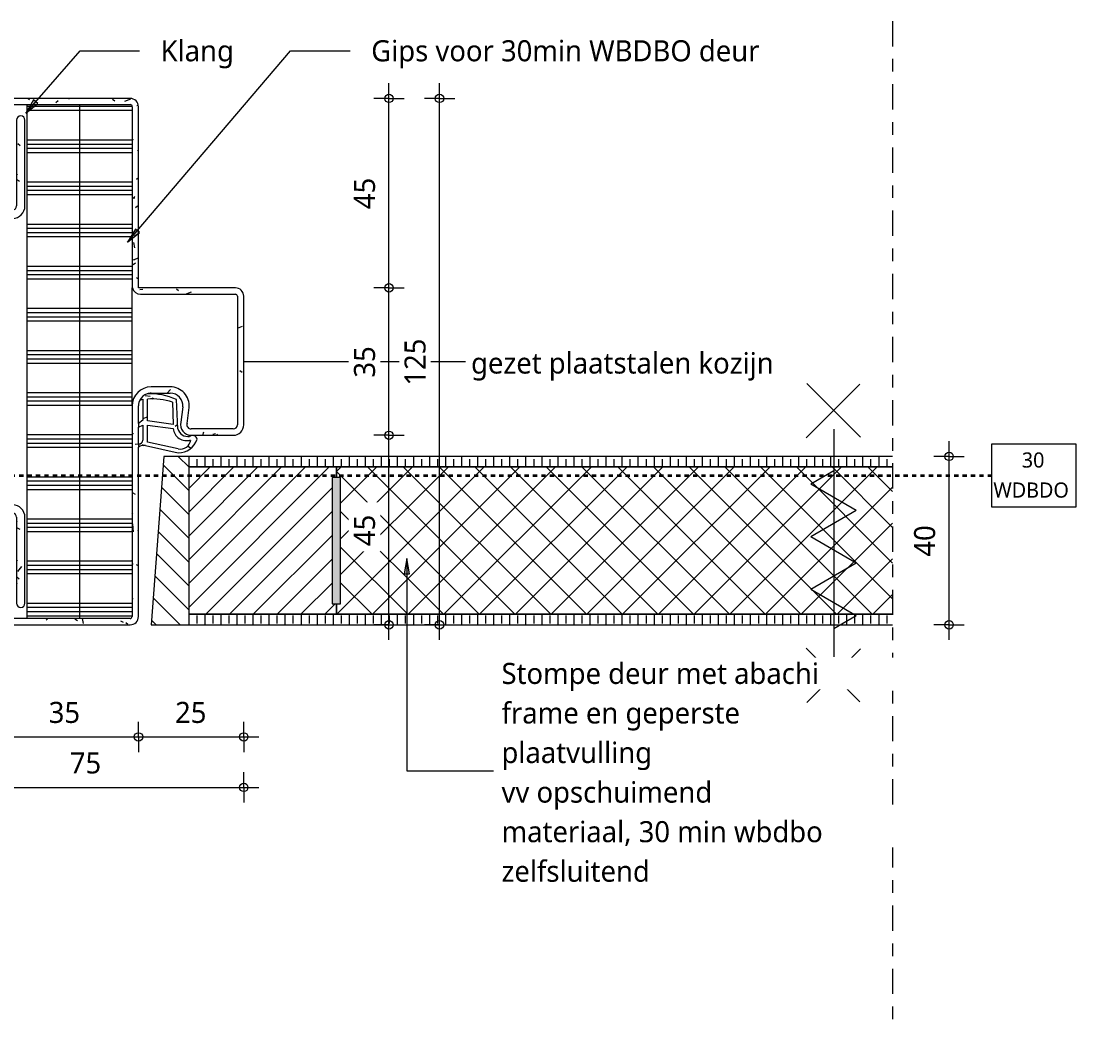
# Model space of a CAD drawing. Header units: millimetres. Extents: x 32900 to 38291, y -18988 to 4133.
# Drawn here: x 33446.2 to 33696.7, y -17124.8 to -16884.8 of the extents above; entities that cross this region are included whole.
import ezdxf

# ---------------------------------------------------------------- set-up
doc = ezdxf.new("R2010")
doc.units = ezdxf.units.MM
doc.linetypes.add('MV_30_min', pattern=[2, 1, -1])
doc.linetypes.add('MV_center', pattern=[15, 6, -3, 3, -3])
for name, color, linetype, lineweight in [('A-ANNO-DIMS', 211, 'Continuous', 13), ('A-ANNO-DIMS-2', 211, 'Continuous', 13), ('A-ANNO-IDEN', 131, 'Continuous', 18), ('A-ANNO-NOTE', 131, 'Continuous', 18), ('A-DETL', 90, 'Continuous', 13), ('A-DETL-GENF', 92, 'Continuous', 18), ('A-DETL-THIN', 151, 'Continuous', 18), ('G-ANNO-TEXT', 231, 'Continuous', 13), ('STANDARD', 50, 'Continuous', 25)]:
    doc.layers.add(name, color=color, linetype=linetype, lineweight=lineweight)
doc.styles.add('Segoe UI', font='segoeui.ttf', dxfattribs={"height": 5})
doc.styles.add('Segoe UI_2', font='segoeui.ttf', dxfattribs={"height": 3.6})
doc.dimstyles.new('2_5_mm_3', dxfattribs={"dimscale": 304.8, "dimtxt": 5.23682, "dimasz": 0.006562, "dimexe": 0.011811, "dimexo": 0.0625, "dimgap": 0.005906, "dimtad": 1, "dimdec": 0, "dimzin": 0, "dimdsep": 46, "dimtxsty": 'Segoe UI', "dimblk1": 'DOTBLANK', "dimblk2": 'DOTBLANK', "dimsah": 1, "dimcen": 0.09, "dimdle": 0.011811, "dimazin": 0, "dimtfac": 1, "dimtdec": 4, "dimtix": 1, "dimtmove": 0, "dimatfit": 3, "dimfxl": 0.011811, "dimfxlon": 1, "dimtvp": 1, "dimtfill": 1, "dimtolj": 1, "dimtzin": 0, "dimarcsym": 2})
pattern_1 = [(0, (0, 4), (0, 10), []), (0, (0, 5), (0, 10), []), (0, (0, 6), (0, 10), []), (0, (0, 7), (0, 10), [])]
pattern_2 = [(50, (-33434.586, 17016.661), (14.5753163, -1.2751645), [1.524, -16.764]), (355, (-33434.586, 17016.661), (-2.819562, 15.284905), [1.219, -13.411]), (100.451, (-33433.372, 17016.555), (11.7557137, 14.0098403), [1.295, -14.247]), (46.184, (-33434.586, 17020.725), (21.686151, -3.363918), [2.286, -25.146]), (96.636, (-33432.78, 17020.445), (18.99178, 19.79433), [1.943, -21.371]), (351.184, (-33434.586, 17020.725), (18.992058, 19.794098), [1.829, -20.117]), (21, (-33432.554, 17019.709), (12.129647, -8.1815376), [1.524, -16.764]), (326, (-33432.554, 17019.709), (4.9442243, 14.7354297), [1.219, -13.411]), (71.451, (-33431.544, 17019.027), (17.073884, 6.5539993), [1.295, -14.247]), (37.5, (-33434.586, 17016.661), (0.2472267, 6.7643278), [0.67056, -12.578, 0.67056, -12.944, -13.462]), (37.5, (-33434.586, 17016.661), (0.2472267, 6.7643278), [-26.863, 0.67056, -12.791]), (7.5, (-33434.586, 17016.661), (5.3456552, 8.0143116), [0.67056, -7.092, 0.67056, -12.273, -5.131]), (7.5, (-33434.586, 17016.661), (5.3456552, 8.0143116), [-20.706, 0.67056, -4.46]), (327.5, (-33439.118, 17016.661), (10.8476471, -0.4581936), [0.67056, -4.409, 0.67056, -15.179, -21.031]), (327.5, (-33439.118, 17016.661), (10.8476471, -0.4581936), [-20.93, 0.67056, -20.361]), (317.5, (-33441.15, 17016.661), (11.8507335, 2.0341877), [0.67056, -5.933, 0.67056, -9.855, -14.935]), (317.5, (-33441.15, 17016.661), (11.8507335, 2.0341877), [-17.13, 0.67056, -14.265])]
pattern_3 = [(90, (0, 0), (-3.81, 2e-16), []), (90, (1.905, 0), (-3.81, 2e-16), [1.905, -0.9525])]

# ---------------------------------------------------------------- blocks, each defined once
blk = doc.blocks.new('00 stalendeurprofiel 30min - schroefje_dwg-4338106-Details ziekenhuis Utiliteitsgebouw')
at = {"layer": 'STANDARD', "color": 130, "lineweight": 5}
for p, q in [((-18.85, 69.32), (-20.54, 69.32)), ((-18.85, 67.63), (-20.54, 67.63)), ((-17.58, 68.48), (-18, 65.09)), ((-17.15, 68.05), (-18, 64.67)), ((-16.31, 68.05), (-16.73, 64.67)), ((-15.88, 68.48), (-16.31, 63.82)), ((-15.46, 68.05), (-16.31, 64.67)), ((-14.19, 68.05), (-15.04, 64.67)), ((-14.19, 68.48), (-14.61, 63.82)), ((-13.77, 68.05), (-14.19, 64.67)), ((-12.5, 68.05), (-13.34, 64.67)), ((-12.5, 68.48), (-12.92, 63.82)), ((-12.07, 68.05), (-12.5, 64.67)), ((-10.8, 68.05), (-11.65, 64.67)), ((-10.8, 68.48), (-11.23, 63.82)), ((-3.18, 66.36), (-24.77, 66.36)), ((-18.85, 64.67), (-20.54, 64.67)), ((-18.85, 62.97), (-20.54, 62.97))]:
    blk.add_line(p, q, dxfattribs=at)
at = {"layer": 'STANDARD', "color": 130, "lineweight": 5, "flags": 128}
for points in [[(-20.96, 63.82), (-20.96, 66.36), (-20.96, 68.48)], [(-20.52, 69.52), (-20.61, 69.44), (-20.7, 69.35), (-20.77, 69.25), (-20.83, 69.15), (-20.88, 69.04), (-20.91, 68.92), (-20.94, 68.8), (-20.94, 68.67), (-20.94, 68.55), (-20.91, 68.43), (-20.88, 68.31), (-20.83, 68.2), (-20.77, 68.1), (-20.7, 68), (-20.61, 67.91), (-20.52, 67.83)], [(-20.57, 68.05), (-20.73, 67.69), (-20.85, 67.32), (-20.92, 66.94), (-20.94, 66.56), (-20.92, 66.17), (-20.85, 65.79), (-20.73, 65.42), (-20.57, 65.06)], [(-18, 64.24), (-18, 64.67), (-16.73, 64.67), (-16.31, 63.82), (-16.31, 64.67), (-15.04, 64.67), (-14.61, 63.82), (-14.19, 64.67), (-13.34, 64.67), (-12.92, 63.82), (-12.5, 64.67), (-11.65, 64.67), (-11.23, 63.82), (-10.8, 64.67), (-6.15, 64.67), (-4.88, 66.36), (-6.15, 68.05), (-10.38, 68.05), (-10.8, 68.48), (-10.8, 68.05), (-12.07, 68.05), (-12.5, 68.48), (-12.5, 68.05), (-13.77, 68.05), (-14.19, 68.48), (-14.19, 68.05), (-15.46, 68.05), (-15.88, 68.48), (-16.31, 68.05), (-17.15, 68.05), (-17.58, 68.48), (-18, 68.05), (-18, 66.78)], [(-4.88, 66.36), (-5.3, 65.94), (-5.72, 65.94), (-6.15, 65.94), (-6.57, 65.94), (-6.99, 65.94), (-7.42, 65.94), (-7.84, 65.94), (-8.26, 65.94), (-8.69, 65.94), (-8.69, 65.51), (-9.11, 65.51), (-9.53, 65.51), (-9.96, 65.09), (-10.38, 64.67), (-10.8, 64.67), (-10.38, 68.05)], [(-6.18, 68.21), (-6.29, 68.1), (-6.38, 67.98), (-6.45, 67.85), (-6.5, 67.72), (-6.54, 67.57), (-6.55, 67.42), (-6.54, 67.27), (-6.51, 67.12), (-6.46, 66.98), (-6.39, 66.85), (-6.31, 66.73), (-6.2, 66.62), (-6.09, 66.53), (-5.96, 66.45), (-5.82, 66.4), (-5.67, 66.36)], [(-20.52, 64.86), (-20.61, 64.78), (-20.7, 64.69), (-20.77, 64.6), (-20.83, 64.49), (-20.88, 64.38), (-20.91, 64.26), (-20.94, 64.14), (-20.94, 64.02), (-20.94, 63.89), (-20.91, 63.77), (-20.88, 63.66), (-20.83, 63.54), (-20.77, 63.44), (-20.7, 63.34), (-20.61, 63.25), (-20.52, 63.17)]]:
    blk.add_lwpolyline(points, dxfattribs=at)
blk.add_lwpolyline([(-18.85, 62.55), (-18, 62.55), (-18, 69.75), (-18.85, 69.75)], close=True, dxfattribs=at)
blk = doc.blocks.new('00 stalendeurprofiel 30min - 00_DI_stalendeurprofiel 30min-V28-Details ziekenhuis Utiliteitsgebouw')
at = {"layer": 'A-DETL-GENF', "lineweight": 13}
h = blk.add_hatch(dxfattribs=at)
h.set_pattern_fill('FP_32', color=256, style=0, pattern_type=2)
h.set_pattern_definition(pattern_2)
h.paths.add_polyline_path([(-9.76, -11.59), (-9.57, -11.58), (-9.4, -11.54), (-9.24, -11.45), (-9.1, -11.32), (-9.01, -11.16), (-8.95, -10.99), (-8.15, -1.5), (4.13, -1.52), (4.25, -1.57), (4.35, -1.65), (4.43, -1.75), (4.48, -1.87), (4.5, -2), (4.5, -6.5), (4.67, -7.79), (5.17, -9), (5.96, -10.04), (7, -10.83), (8.21, -11.33), (9.5, -11.5), (37.5, -11.5), (38.02, -11.43), (38.5, -11.23), (38.91, -10.91), (39.23, -10.5), (39.43, -10.02), (39.5, -9.5), (39.5, 40.5), (39.6, 41.28), (39.94, 42.05), (39.99, 42.11), (40.12, 42.33), (40.56, 42.78), (41.03, 43.12), (41.72, 43.4), (42.5, 43.5), (47.06, 43.5), (47.79, 43.41), (48.43, 43.17), (49.01, 42.77), (49.49, 42.25), (49.84, 41.63), (50.02, 40.95), (50.05, 40.24), (49.5, 35.95), (49.6, 35.31), (49.85, 34.72), (50.25, 34.22), (50.76, 33.83), (51.36, 33.58), (52.17, 33.5), (62, 33.5), (62.65, 33.59), (63.25, 33.83), (63.77, 34.23), (64.17, 34.75), (64.42, 35.35), (64.5, 36), (64.5, 66.51), (64.43, 67.03), (64.23, 67.51), (63.91, 67.93), (63.5, 68.24), (63.02, 68.44), (62.5, 68.51), (39.5, 68.51), (39.5, 111.5), (39.43, 112.02), (39.23, 112.5), (38.91, 112.91), (38.5, 113.23), (38.02, 113.43), (37.5, 113.5), (9.5, 113.5), (8.21, 113.33), (7, 112.83), (5.96, 112.04), (5.17, 111), (4.67, 109.79), (4.5, 108.5), (4.48, 103.87), (4.43, 103.75), (4.35, 103.65), (4.25, 103.57), (4.13, 103.52), (4, 103.5), (-8.15, 103.5), (-8.95, 112.99), (-9.01, 113.16), (-9.1, 113.32), (-9.24, 113.45), (-9.4, 113.54), (-9.57, 113.58), (-9.76, 113.59), (-9.94, 113.55), (-10.1, 113.47), (-10.24, 113.35), (-10.34, 113.2), (-10.41, 113.03), (-10.43, 112.85), (-9.68, 103.8), (-9.57, 103.32), (-9.35, 102.89), (-9.03, 102.52), (-8.63, 102.24), (-8.18, 102.06), (-7.69, 102), (4, 102), (4.52, 102.07), (5, 102.27), (5.41, 102.59), (5.73, 103), (5.93, 103.48), (6, 104), (6, 108.51), (6.12, 109.41), (6.47, 110.26), (7.02, 110.98), (7.75, 111.54), (8.6, 111.89), (9.5, 112.01), (37.66, 111.99), (37.78, 111.94), (37.89, 111.86), (37.97, 111.75), (38.02, 111.62), (38.04, 111.49), (38.04, 68.51), (38.2, 68.1), (38.44, 67.73), (38.76, 67.43), (39.13, 67.2), (39.55, 67.05), (39.99, 67), (62.63, 66.99), (62.75, 66.94), (62.85, 66.86), (62.93, 66.76), (62.98, 66.64), (63, 66.51), (63, 36), (62.96, 35.74), (62.86, 35.5), (62.71, 35.29), (62.5, 35.13), (62.26, 35.03), (62, 35), (51.9, 35.01), (51.77, 35.03), (51.55, 35.11), (51.36, 35.23), (51.2, 35.4), (51.08, 35.6), (51.02, 35.83), (51, 36.06), (51.04, 36.29), (51.54, 40.13), (51.5, 41.19), (51.22, 42.21), (50.7, 43.14), (49.99, 43.92), (49.11, 44.51), (48.11, 44.87), (47.06, 45), (42.5, 45), (41.34, 44.85), (40.25, 44.4), (39.32, 43.68), (38.6, 42.75), (38.15, 41.66), (38, 40.5), (37.98, -9.63), (37.93, -9.75), (37.85, -9.85), (37.75, -9.93), (37.63, -9.98), (37.5, -10), (9.5, -10), (8.59, -9.88), (7.75, -9.53), (7.03, -8.97), (6.47, -8.25), (6.12, -7.41), (6, -6.5), (6, -2), (5.93, -1.48), (5.73, -1), (5.41, -0.59), (5, -0.27), (4.52, -0.07), (4, 0), (-7.69, 0), (-8.18, -0.06), (-8.63, -0.24), (-9.03, -0.52), (-9.35, -0.89), (-9.57, -1.32), (-9.68, -1.8), (-10.43, -10.85), (-10.41, -11.03), (-10.34, -11.2), (-10.24, -11.35), (-10.1, -11.47), (-9.94, -11.55)])
h = blk.add_hatch(dxfattribs=at)
h.set_pattern_fill('FP_32', color=256, style=0, pattern_type=2)
h.set_pattern_definition(pattern_2)
h.paths.add_polyline_path([(11.54, -7.36), (11.8, -7.33), (12.04, -7.23), (12.25, -7.07), (12.41, -6.86), (12.51, -6.62), (12.54, -6.36), (12.54, 14.05), (12.44, 14.82), (12.15, 15.53), (11.68, 16.14), (11.07, 16.61), (10.36, 16.9), (9.6, 17), (-11.53, 17), (-11.91, 17.05), (-12.26, 17.2), (-12.57, 17.43), (-12.8, 17.74), (-12.95, 18.09), (-13, 18.47), (-13, 83.53), (-12.95, 83.91), (-12.8, 84.26), (-12.57, 84.57), (-12.26, 84.8), (-11.91, 84.95), (-11.53, 85), (9.6, 85), (10.36, 85.1), (11.07, 85.39), (11.68, 85.86), (12.15, 86.47), (12.44, 87.18), (12.54, 87.95), (12.54, 108.36), (12.51, 108.62), (12.41, 108.86), (12.25, 109.07), (12.04, 109.23), (11.8, 109.33), (11.54, 109.36), (11.29, 109.33), (11.04, 109.23), (10.84, 109.07), (10.68, 108.86), (10.58, 108.62), (10.54, 108.36), (10.54, 87.95), (10.51, 87.7), (10.42, 87.47), (10.27, 87.28), (10.07, 87.13), (9.84, 87.03), (9.6, 87), (-11.53, 87), (-12.43, 86.88), (-13.26, 86.53), (-13.98, 85.98), (-14.53, 85.26), (-14.88, 84.43), (-15, 83.53), (-15, 18.47), (-14.88, 17.57), (-14.53, 16.74), (-13.98, 16.02), (-13.26, 15.47), (-12.43, 15.12), (-11.53, 15), (9.6, 15), (9.84, 14.97), (10.07, 14.87), (10.27, 14.72), (10.42, 14.53), (10.51, 14.3), (10.54, 14.05), (10.54, -6.36), (10.58, -6.62), (10.68, -6.86), (10.84, -7.07), (11.04, -7.23), (11.29, -7.33)])
h = blk.add_hatch(dxfattribs=at)
h.set_pattern_fill('FP_32', color=256, style=0, pattern_type=2)
h.set_pattern_definition(pattern_2)
h.paths.add_polyline_path([(48.93, 29.35), (50.11, 29.47), (51.21, 29.89), (52.17, 30.58), (52.92, 31.5), (53.41, 32.57), (53.33, 32.84), (53.18, 33.08), (52.97, 33.27), (52.73, 33.41), (52.45, 33.47), (52.17, 33.47), (51.9, 33.39), (51.66, 33.25), (51.05, 33.23), (50.46, 33.35), (49.91, 33.61), (49.44, 34), (49.08, 34.48), (48.84, 35.04), (48.52, 41.99), (46.85, 42.64), (45.14, 43.08), (43.38, 43.32), (41.59, 43.36), (41.03, 43.12), (40.54, 42.77), (40.12, 42.33), (39.81, 41.82), (40.56, 42.05), (40.56, 37.08), (39.5, 36.28), (39.5, 35.46), (40.56, 35.89), (40.56, 32.34), (40.5, 32.1), (40.38, 31.87), (40.21, 31.68), (40, 31.55), (39.75, 31.47), (39.5, 31.45), (39.5, 30.66), (39.88, 30.9), (40.3, 31.05), (40.74, 31.11), (41.19, 31.08), (47.79, 29.61)])
h.paths.add_polyline_path([(49.51, 30.22), (48.92, 30.28), (41.61, 31.87), (41.61, 35.93), (47.73, 35.09), (47.92, 34.3), (48.3, 33.59), (48.85, 32.99), (49.53, 32.55), (50.29, 32.3), (51.1, 32.24), (51.9, 32.38), (51.76, 31.82), (51.49, 31.3), (51.1, 30.86), (50.63, 30.52), (50.08, 30.31)])
h.paths.add_polyline_path([(47.76, 36.09), (41.61, 36.94), (41.61, 42.1), (44.62, 42.03), (47.56, 41.37)])
at = {"layer": 'A-DETL-GENF'}
for p, q in [((-10.43, 112.85), (-9.68, 103.8)), ((-8.15, 103.5), (-8.95, 112.99)), ((37.5, 113.5), (9.5, 113.5)), ((9.5, 112.01), (37.52, 112.01)), ((38.04, 111.49), (38.04, 68.51)), ((39.5, 68.51), (39.5, 111.5)), ((4.5, 108.5), (4.5, 104)), ((6, 104), (6, 108.51)), ((10.54, 108.36), (10.54, 87.95)), ((12.54, 87.95), (12.54, 108.36)), ((4, 103.5), (-8.15, 103.5)), ((-7.69, 102), (4, 102)), ((9.6, 87), (-11.53, 87)), ((-15, 83.53), (-15, 18.47)), ((-13, 18.47), (-13, 83.53)), ((-11.53, 85), (9.6, 85)), ((62.5, 68.51), (39.5, 68.51)), ((39.99, 67), (62.5, 67)), ((63, 66.51), (63, 36)), ((64.5, 36), (64.5, 66.51)), ((47.06, 45), (42.5, 45)), ((42.5, 43.5), (47.06, 43.5)), ((38, 40.5), (38, -9.5)), ((39.5, 36.28), (39.5, 40.5)), ((39.81, 41.82), (40.56, 42.05)), ((40.56, 42.05), (40.56, 37.08)), ((41.61, 36.94), (41.61, 42.1)), ((47.56, 41.37), (47.76, 36.09)), ((48.84, 35.04), (48.52, 41.99)), ((50.05, 40.24), (49.57, 36.59)), ((51.04, 36.29), (51.54, 40.13)), ((40.56, 37.08), (39.5, 36.28)), ((39.5, 36.28), (39.5, 35.46)), ((39.5, 35.46), (40.56, 35.89)), ((39.5, 31.45), (39.5, 35.46)), ((40.56, 35.89), (40.56, 32.34)), ((47.76, 36.09), (41.61, 36.94)), ((41.61, 31.87), (41.61, 35.93)), ((41.61, 35.93), (47.73, 35.09)), ((62, 35), (52, 35)), ((52, 33.5), (52.17, 33.5)), ((52.45, 33.5), (62, 33.5)), ((39.5, 31.45), (39.5, 30.66)), ((39.5, -9.5), (39.5, 30.66)), ((41.19, 31.08), (48.93, 29.35)), ((48.92, 30.28), (41.61, 31.87)), ((9.6, 17), (-11.53, 17)), ((-11.53, 15), (9.6, 15)), ((10.54, 14.05), (10.54, -6.36)), ((12.54, -6.36), (12.54, 14.05)), ((4, 0), (-7.69, 0)), ((-9.68, -1.8), (-10.43, -10.85)), ((-8.95, -10.99), (-8.15, -1.5)), ((-8.15, -1.5), (4, -1.5)), ((4.5, -2), (4.5, -6.5)), ((6, -6.5), (6, -2)), ((37.5, -10), (9.5, -10)), ((9.5, -11.5), (37.5, -11.5))]:
    blk.add_line(p, q, dxfattribs=at)
for centre, radius, start, end in [((-9.68, 112.84), 0.75, 11.2589, 179.7204), ((9.5, 108.5), 5, 90, 180), ((37.5, 111.5), 2, 0, 90), ((9.5, 108.51), 3.51, 90, 180), ((37.52, 111.49), 0.521, 0, 90), ((11.54, 108.36), 1, 360, 180), ((-7.69, 104), 2, 185.716, 270), ((4, 104), 0.5, 270, 360), ((4, 104), 2, 270, 0), ((9.6, 87.95), 2.95, 270, 0), ((9.6, 87.95), 0.947, 270, 0), ((-11.53, 83.53), 3.47, 90, 180), ((-11.53, 83.53), 1.47, 90, 180), ((39.99, 69.02), 2.01, 194.4775, 270), ((62.5, 66.51), 2, 360, 90), ((62.5, 66.51), 0.497, 360, 90), ((42.5, 40.5), 4.5, 90, 180), ((42.5, 40.5), 3, 107.6691, 153.9187), ((42.5, 40.5), 3, 131.1059, 135), ((42.5, 40.5), 3, 119.2748, 120), ((42.5, 40.5), 3, 90, 107.7801), ((42.18, 28.1), 15.27, 65.4755, 92.2297), ((47.06, 40.5), 4.5, 355.2315, 90), ((47.06, 40.5), 3, 355, 90), ((42.5, 40.5), 3, 150, 180), ((42.74, 26.89), 15.26, 71.5986, 94.2488), ((50.92, 35.45), 3.21, 186.4336, 287.5981), ((52, 36), 2.5, 166.2944, 270), ((52, 36), 1, 163.3742, 270), ((62, 36), 0.999, 270, 0), ((62, 36), 2.5, 270, 0), ((51.27, 35.75), 2.53, 196.2464, 278.7141), ((49.05, 33.91), 4.57, 268.5303, 342.9296), ((52.34, 32.39), 1.09, 9.8394, 128.2101), ((39.57, 32.44), 0.992, 265.8031, 354.1969), ((40.82, 28.93), 2.18, 80.2346, 127.4003), ((49.45, 32.69), 2.47, 257.7399, 352.9119), ((-11.53, 18.47), 3.47, 180, 270), ((-11.53, 18.47), 1.47, 180, 270), ((9.6, 14.05), 2.95, 360, 90), ((9.6, 14.05), 0.947, 0, 90), ((-7.69, -2), 2, 90, 174.2894), ((4, -2), 2, 360, 90), ((4, -2), 0.5, 0, 90), ((9.5, -6.5), 5, 180, 270), ((9.5, -6.5), 3.5, 180, 270), ((11.54, -6.36), 1, 180, 360), ((37.5, -9.5), 0.5, 270, 0), ((37.5, -9.5), 2, 270, 0), ((-9.68, -10.84), 0.75, 180.2796, 348.7411)]:
    blk.add_arc(centre, radius, start, end, dxfattribs=at)
blk.add_blockref('00 stalendeurprofiel 30min - schroefje_dwg-4338106-Details ziekenhuis Utiliteitsgebouw', (0, 0))
at = {"extrusion": (0, 0, -1), "zscale": -1, "rotation": 180}
blk.add_blockref('00 stalendeurprofiel 30min - schroefje_dwg-4338106-Details ziekenhuis Utiliteitsgebouw', (0, 101.38), dxfattribs=at)
blk = doc.blocks.new('NLRS_00_DI_maskeer - Type 1-4234905-Details ziekenhuis Utiliteitsgebouw')
at = {"layer": 'A-DETL-GENF', "linetype": 'MV_center'}
blk.add_line((140, 0), (-100, 0), dxfattribs=at)
blk = doc.blocks.new('DIMBLOCK543-Details ziekenhuis Utiliteitsgebouw')
at = {"layer": 'A-ANNO-DIMS-2'}
for p, q in [((33666.56, -17031.76), (33666.56, -16984.56)), ((33666.56, -16988.16), (33662.96, -16988.16)), ((33666.56, -16988.16), (33670.16, -16988.16)), ((33666.56, -17028.16), (33662.96, -17028.16)), ((33666.56, -17028.16), (33670.16, -17028.16))]:
    blk.add_line(p, q, dxfattribs=at)
for centre in [(33666.56, -16988.16), (33666.56, -17028.16)]:
    blk.add_circle(centre, 1, dxfattribs=at)
at = {"layer": 'A-ANNO-DIMS-2', "color": 0, "insert": (33658.24, -17011.97), "char_height": 5, "width": 9.1406, "attachment_point": 1, "rotation": 90, "line_spacing_factor": 1.142579, "style": 'Segoe UI', "bg_fill": 3, "box_fill_scale": 1.25, "bg_fill_color": 9, "bg_fill_true_color": 13158600, "bg_fill_transparency": 0}
blk.add_mtext('40', dxfattribs=at)
blk = doc.blocks.new('_DotBlank')
at = {"color": 0, "linetype": 'ByBlock', "lineweight": -2}
blk.add_line((-0.5, 0), (-1, 0), dxfattribs=at)
blk.add_circle((0, 0), 0.5, dxfattribs=at)
blk = doc.blocks.new('DIMBLOCK545-Details ziekenhuis Utiliteitsgebouw')
at = {"layer": 'A-ANNO-DIMS-2'}
for p, q in [((33439.09, -17054.77), (33439.09, -17051.17)), ((33474.09, -17054.77), (33474.09, -17051.17)), ((33439.09, -17054.77), (33474.09, -17054.77)), ((33439.09, -17054.77), (33439.09, -17058.37)), ((33474.09, -17054.77), (33474.09, -17058.37))]:
    blk.add_line(p, q, dxfattribs=at)
for centre in [(33439.09, -17054.77), (33474.09, -17054.77)]:
    blk.add_circle(centre, 1, dxfattribs=at)
at = {"layer": 'A-ANNO-DIMS-2', "color": 0, "insert": (33452.78, -17046.45), "char_height": 5, "width": 9.1406, "attachment_point": 1, "line_spacing_factor": 1.142579, "style": 'Segoe UI', "bg_fill": 3, "box_fill_scale": 1.25, "bg_fill_color": 9, "bg_fill_true_color": 13158600, "bg_fill_transparency": 0}
blk.add_mtext('35', dxfattribs=at)
blk = doc.blocks.new('DIMBLOCK546-Details ziekenhuis Utiliteitsgebouw')
at = {"layer": 'A-ANNO-DIMS-2'}
for p, q in [((33474.09, -17054.77), (33474.09, -17051.17)), ((33499.09, -17054.77), (33499.09, -17051.17)), ((33474.09, -17054.77), (33502.69, -17054.77)), ((33474.09, -17054.77), (33474.09, -17058.37)), ((33499.09, -17054.77), (33499.09, -17058.37))]:
    blk.add_line(p, q, dxfattribs=at)
for centre in [(33474.09, -17054.77), (33499.09, -17054.77)]:
    blk.add_circle(centre, 1, dxfattribs=at)
at = {"layer": 'A-ANNO-DIMS-2', "color": 0, "insert": (33482.78, -17046.45), "char_height": 5, "width": 9.1406, "attachment_point": 1, "line_spacing_factor": 1.142579, "style": 'Segoe UI', "bg_fill": 3, "box_fill_scale": 1.25, "bg_fill_color": 9, "bg_fill_true_color": 13158600, "bg_fill_transparency": 0}
blk.add_mtext('25', dxfattribs=at)
blk = doc.blocks.new('DIMBLOCK547-Details ziekenhuis Utiliteitsgebouw')
at = {"layer": 'A-ANNO-DIMS-2'}
for p, q in [((33533.57, -16983.16), (33529.97, -16983.16)), ((33533.57, -17031.76), (33533.57, -16983.16)), ((33533.57, -16983.16), (33537.17, -16983.16)), ((33533.57, -17028.16), (33529.97, -17028.16)), ((33533.57, -17028.16), (33537.17, -17028.16))]:
    blk.add_line(p, q, dxfattribs=at)
for centre in [(33533.57, -16983.16), (33533.57, -17028.16)]:
    blk.add_circle(centre, 1, dxfattribs=at)
at = {"layer": 'A-ANNO-DIMS-2', "color": 0, "insert": (33525.25, -17009.47), "char_height": 5, "width": 9.1406, "attachment_point": 1, "rotation": 90, "line_spacing_factor": 1.142579, "style": 'Segoe UI', "bg_fill": 3, "box_fill_scale": 1.25, "bg_fill_color": 9, "bg_fill_true_color": 13158600, "bg_fill_transparency": 0}
blk.add_mtext('45', dxfattribs=at)
blk = doc.blocks.new('DIMBLOCK548-Details ziekenhuis Utiliteitsgebouw')
at = {"layer": 'A-ANNO-DIMS-2'}
for p, q in [((33533.57, -16948.15), (33529.97, -16948.15)), ((33533.57, -16983.16), (33533.57, -16948.15)), ((33533.57, -16948.15), (33537.17, -16948.15)), ((33533.57, -16983.16), (33529.97, -16983.16)), ((33533.57, -16983.16), (33537.17, -16983.16))]:
    blk.add_line(p, q, dxfattribs=at)
for centre in [(33533.57, -16948.15), (33533.57, -16983.16)]:
    blk.add_circle(centre, 1, dxfattribs=at)
at = {"layer": 'A-ANNO-DIMS-2', "color": 0, "insert": (33525.25, -16969.46), "char_height": 5, "width": 9.1406, "attachment_point": 1, "rotation": 90, "line_spacing_factor": 1.142579, "style": 'Segoe UI', "bg_fill": 3, "box_fill_scale": 1.25, "bg_fill_color": 9, "bg_fill_true_color": 13158600, "bg_fill_transparency": 0}
blk.add_mtext('35', dxfattribs=at)
blk = doc.blocks.new('DIMBLOCK549-Details ziekenhuis Utiliteitsgebouw')
at = {"layer": 'A-ANNO-DIMS-2'}
for p, q in [((33533.57, -16948.15), (33533.57, -16899.56)), ((33533.57, -16903.16), (33529.97, -16903.16)), ((33533.57, -16903.16), (33537.17, -16903.16)), ((33533.57, -16948.15), (33529.97, -16948.15)), ((33533.57, -16948.15), (33537.17, -16948.15))]:
    blk.add_line(p, q, dxfattribs=at)
for centre in [(33533.57, -16903.16), (33533.57, -16948.15)]:
    blk.add_circle(centre, 1, dxfattribs=at)
at = {"layer": 'A-ANNO-DIMS-2', "color": 0, "insert": (33525.25, -16929.46), "char_height": 5, "width": 9.1406, "attachment_point": 1, "rotation": 90, "line_spacing_factor": 1.142579, "style": 'Segoe UI', "bg_fill": 3, "box_fill_scale": 1.25, "bg_fill_color": 9, "bg_fill_true_color": 13158600, "bg_fill_transparency": 0}
blk.add_mtext('45', dxfattribs=at)
blk = doc.blocks.new('DIMBLOCK550-Details ziekenhuis Utiliteitsgebouw')
at = {"layer": 'A-ANNO-DIMS-2'}
for p, q in [((33424.09, -17066.77), (33424.09, -17063.17)), ((33499.09, -17066.77), (33499.09, -17063.17)), ((33420.49, -17066.77), (33502.69, -17066.77)), ((33424.09, -17066.77), (33424.09, -17070.37)), ((33499.09, -17066.77), (33499.09, -17070.37))]:
    blk.add_line(p, q, dxfattribs=at)
for centre in [(33424.09, -17066.77), (33499.09, -17066.77)]:
    blk.add_circle(centre, 1, dxfattribs=at)
at = {"layer": 'A-ANNO-DIMS-2', "color": 0, "insert": (33457.78, -17058.45), "char_height": 5, "width": 9.1406, "attachment_point": 1, "line_spacing_factor": 1.142579, "style": 'Segoe UI', "bg_fill": 3, "box_fill_scale": 1.25, "bg_fill_color": 9, "bg_fill_true_color": 13158600, "bg_fill_transparency": 0}
blk.add_mtext('75', dxfattribs=at)
blk = doc.blocks.new('DIMBLOCK551-Details ziekenhuis Utiliteitsgebouw')
at = {"layer": 'A-ANNO-DIMS-2'}
for p, q in [((33545.57, -17031.76), (33545.57, -16899.56)), ((33545.57, -16903.16), (33541.97, -16903.16)), ((33545.57, -16903.16), (33549.17, -16903.16)), ((33545.57, -17028.16), (33541.97, -17028.16)), ((33545.57, -17028.16), (33549.17, -17028.16))]:
    blk.add_line(p, q, dxfattribs=at)
for centre in [(33545.57, -16903.16), (33545.57, -17028.16)]:
    blk.add_circle(centre, 1, dxfattribs=at)
at = {"layer": 'A-ANNO-DIMS-2', "color": 0, "insert": (33537.25, -16971.37), "char_height": 5, "width": 13.7109, "attachment_point": 1, "rotation": 90, "line_spacing_factor": 1.142579, "style": 'Segoe UI', "bg_fill": 3, "box_fill_scale": 1.25, "bg_fill_color": 9, "bg_fill_true_color": 13158600, "bg_fill_transparency": 0}
blk.add_mtext('125', dxfattribs=at)
blk = doc.blocks.new('02_GA_brandscheiding - 30 min-3717880-Details ziekenhuis Utiliteitsgebouw')
at = {"layer": 'A-ANNO-NOTE'}
for p, q in [((-5, 3.75), (5, 3.75)), ((-5, -3.75), (-5, 3.75)), ((5, 3.75), (5, -3.75)), ((5, -3.75), (-5, -3.75))]:
    blk.add_line(p, q, dxfattribs=at)

msp = doc.modelspace()

# ---------------------------------------------------------------- hatches: boundary and pattern name
at = {"layer": 'A-DETL-GENF', "lineweight": 13}
h = msp.add_hatch(dxfattribs=at)
h.set_pattern_fill('FP_12', color=254, style=0, pattern_type=2)
h.set_pattern_definition(pattern_1)
h.paths.add_polyline_path([(33456.42, -17026.66), (33460.09, -17026.66), (33460.09, -16904.65), (33447.59, -16904.65), (33447.59, -17026.66)])
h = msp.add_hatch(dxfattribs=at)
h.set_pattern_fill('FP_12', color=254, style=0, pattern_type=2)
h.set_pattern_definition(pattern_1)
h.paths.add_polyline_path([(33472.09, -17026.66), (33472.22, -17026.64), (33472.34, -17026.59), (33472.44, -17026.51), (33472.52, -17026.41), (33472.57, -17026.29), (33472.59, -17026.16), (33472.59, -16904.98), (33472.56, -16904.91), (33472.48, -16904.8), (33472.37, -16904.72), (33472.24, -16904.67), (33472.09, -16904.65), (33460.09, -16904.67), (33460.09, -17026.66)])
h = msp.add_hatch(dxfattribs=at)
h.set_pattern_fill('FP_9', color=254, style=0, pattern_type=2)
h.set_pattern_definition([(135, (0, 0), (-2.82842712, -2.82842712), [])])
h.paths.add_polyline_path([(33477.09, -17028.16), (33486.09, -17028.16), (33486.09, -16988.16), (33480.09, -16988.16), (33478.19, -17013.41)])
h = msp.add_hatch(dxfattribs=at)
h.set_pattern_fill('FP_8', color=250, style=0, pattern_type=2)
h.set_pattern_definition(pattern_3)
h.paths.add_polyline_path([(33560.23, -16990.66), (33653.14, -16990.66), (33653.14, -16988.16), (33486.09, -16988.16), (33486.09, -16990.66), (33508.32, -16990.66)])
h = msp.add_hatch(dxfattribs=at)
h.set_pattern_fill('FP_7', color=254, style=0, pattern_type=2)
h.set_pattern_definition([(45, (0, 0), (-2.82842712, 2.82842712), [])])
h.paths.add_polyline_path([(33520.09, -17025.66), (33521.09, -17025.66), (33521.09, -17023.16), (33520.09, -17023.16), (33520.09, -16993.16), (33521.09, -16993.16), (33521.09, -16990.66), (33486.09, -16990.66), (33486.09, -17025.66), (33508.32, -17025.66)])
h = msp.add_hatch(dxfattribs=at)
h.set_pattern_fill('FP_10', color=254, style=0, pattern_type=2)
h.set_pattern_definition([(45, (0, 0), (-4.2426407, 4.2426407), []), (135, (0, 0), (-4.2426407, -4.2426407), [])])
h.paths.add_polyline_path([(33653.14, -17025.66), (33653.14, -16990.66), (33521.09, -16990.66), (33521.09, -16993.16), (33522.09, -16993.16), (33522.09, -17023.16), (33521.09, -17023.16), (33521.09, -17025.66), (33560.23, -17025.66)])
at = {"layer": 'A-DETL-GENF'}
msp.add_hatch(color=1, dxfattribs=at).paths.add_polyline_path([(33522.09, -17023.16), (33522.09, -16993.16), (33520.09, -16993.16), (33520.09, -17023.16)])
at = {"layer": 'A-DETL-GENF', "lineweight": 13}
h = msp.add_hatch(dxfattribs=at)
h.set_pattern_fill('FP_8', color=250, style=0, pattern_type=2)
h.set_pattern_definition(pattern_3)
h.paths.add_polyline_path([(33508.32, -17028.16), (33653.14, -17028.16), (33653.14, -17025.66), (33486.09, -17025.66), (33486.09, -17028.16)])
at = {"layer": 'G-ANNO-TEXT'}
for points in [[(33447.31, -16906.64), (33450.16, -16904.35), (33449.2, -16903.51)], [(33471.52, -16937.33), (33474.34, -16935), (33473.37, -16934.18)]]:
    msp.add_hatch(color=7, dxfattribs=at).paths.add_polyline_path(points)

# ---------------------------------------------------------------- linework, layer by layer
at = {"layer": 'A-ANNO-IDEN'}
msp.add_line((33499.09, -16965.66), (33552.29, -16965.66), dxfattribs=at)
at = {"layer": 'A-ANNO-NOTE'}
msp.add_line((33537.8, -17062.84), (33558.38, -17062.84), dxfattribs=at)
at = {"layer": 'A-DETL', "linetype": 'MV_30_min', "lineweight": 35}
msp.add_line((33009.76, -16992.69), (33676.67, -16992.69), dxfattribs=at)
at = {"layer": 'A-DETL'}
for p, q in [((33520.09, -16993.16), (33520.09, -17023.16)), ((33522.09, -16993.16), (33520.09, -16993.16)), ((33522.09, -17023.16), (33522.09, -16993.16)), ((33520.09, -17023.16), (33522.09, -17023.16))]:
    msp.add_line(p, q, dxfattribs=at)
at = {"layer": 'A-DETL-THIN'}
for p, q in [((33447.59, -16904.65), (33447.59, -17026.66)), ((33460.09, -16904.65), (33460.09, -17026.66)), ((33472.59, -16976.16), (33472.59, -16948.15)), ((33645.38, -16971.03), (33632.65, -16983.75)), ((33632.81, -16970.86), (33645.54, -16983.59)), ((33639.18, -16981.73), (33639.18, -17035.73)), ((33480.09, -16988.16), (33477.09, -17028.16)), ((33486.09, -16988.16), (33480.09, -16988.16)), ((33653.14, -16988.16), (33486.09, -16988.16)), ((33486.09, -17028.16), (33486.09, -16988.16)), ((33521.09, -16990.66), (33486.09, -16990.66)), ((33486.09, -16990.66), (33653.14, -16990.66)), ((33521.09, -16993.16), (33521.09, -16990.66)), ((33653.14, -16990.66), (33521.09, -16990.66)), ((33521.09, -16990.66), (33521.09, -16993.16)), ((33639.18, -16991.63), (33633.72, -16994.78)), ((33644.53, -17001.02), (33633.72, -16994.78)), ((33644.53, -17001.02), (33633.72, -17007.26)), ((33644.53, -17013.5), (33633.72, -17007.26)), ((33644.53, -17013.5), (33633.72, -17019.74)), ((33644.53, -17025.99), (33633.72, -17019.74)), ((33521.09, -17025.66), (33521.09, -17023.16)), ((33521.09, -17023.16), (33521.09, -17025.66)), ((33486.09, -17025.66), (33521.09, -17025.66)), ((33653.14, -17025.66), (33486.09, -17025.66)), ((33521.09, -17025.66), (33653.14, -17025.66)), ((33644.53, -17025.99), (33639.18, -17029.08)), ((33477.09, -17028.16), (33486.09, -17028.16)), ((33486.09, -17028.16), (33653.14, -17028.16)), ((33645.38, -17046.42), (33632.65, -17033.7)), ((33632.81, -17046.59), (33645.54, -17033.86))]:
    msp.add_line(p, q, dxfattribs=at)
at = {"layer": 'G-ANNO-TEXT', "color": 250}
for p, q in [((33447.31, -16906.64), (33460.21, -16891.86)), ((33460.21, -16891.86), (33474.35, -16891.86)), ((33471.52, -16937.33), (33510.21, -16891.86)), ((33510.21, -16891.86), (33524.35, -16891.86)), ((33449.2, -16903.51), (33447.31, -16906.64)), ((33447.31, -16906.64), (33450.16, -16904.35)), ((33450.16, -16904.35), (33449.2, -16903.51)), ((33473.37, -16934.18), (33471.52, -16937.33)), ((33471.52, -16937.33), (33474.34, -16935)), ((33474.34, -16935), (33473.37, -16934.18))]:
    msp.add_line(p, q, dxfattribs=at)

# ---------------------------------------------------------------- block references
at = {"layer": 'A-ANNO-NOTE', "xscale": 2, "yscale": 2, "zscale": 2}
msp.add_blockref('02_GA_brandscheiding - 30 min-3717880-Details ziekenhuis Utiliteitsgebouw', (33686.67, -16992.69), dxfattribs=at)
at = {"layer": 'A-DETL-GENF', "linetype": 'MV_center', "rotation": 90}
msp.add_blockref('NLRS_00_DI_maskeer - Type 1-4234905-Details ziekenhuis Utiliteitsgebouw', (33653.14, -17024.81), dxfattribs=at)
at = {"layer": 'STANDARD', "color": 130, "lineweight": 5}
msp.add_blockref('00 stalendeurprofiel 30min - 00_DI_stalendeurprofiel 30min-V28-Details ziekenhuis Utiliteitsgebouw', (33434.59, -17016.66), dxfattribs=at)

# ---------------------------------------------------------------- texts
at = {"layer": 'A-ANNO-NOTE', "lineweight": 13, "char_height": 3.6, "attachment_point": 1, "style": 'Segoe UI_2'}
for s, insert, width in [('30', (33683.83, -16987.22), 7.0549), ('WDBDO', (33677.08, -16994.36), 23.4093)]:
    msp.add_mtext(s, dxfattribs=dict(at, insert=insert, width=width))
at = {"layer": 'A-ANNO-NOTE', "lineweight": 13, "char_height": 5, "attachment_point": 1, "style": 'Segoe UI', "bg_fill": 3, "box_fill_scale": 1.25, "bg_fill_color": 9, "bg_fill_true_color": 13158600, "bg_fill_transparency": 0}
for s, insert, width in [('frame en geperste', (33560.29, -17046.59), 68.6245), ('vv opschuimend', (33560.29, -17065.38), 61.0886), ('zelfsluitend', (33560.29, -17084.16), 42.8101)]:
    msp.add_mtext(s, dxfattribs=dict(at, insert=insert, width=width))
at = {"layer": 'G-ANNO-TEXT', "color": 7, "char_height": 5, "attachment_point": 1, "style": 'Segoe UI'}
for s, insert, width in [('Klang', (33479.35, -16889.36), 21.1645), ('Gips voor 30min WBDBO deur', (33529.35, -16889.36), 113.519)]:
    msp.add_mtext(s, dxfattribs=dict(at, insert=insert, width=width))

# ---------------------------------------------------------------- dimensions: what is measured, and where the dimension line sits
at = {"layer": 'A-ANNO-DIMS'}
dim = msp.add_linear_dim(base=(33474.09, -17054.77), p1=(33439.09, -17051.17), p2=(33474.09, -17051.17), dimstyle='2_5_mm_3', override={"dimpost": '<>', "dimfxl": 35}, dxfattribs=at)
dim.commit()
dim.dimension.update_dxf_attribs({"geometry": 'DIMBLOCK545-Details ziekenhuis Utiliteitsgebouw', "text_midpoint": (33456.59, -17050.39)})

# ---------------------------------------------------------------- next in the draw order: texts
at = {"layer": 'A-ANNO-IDEN', "lineweight": 13, "insert": (33553.06, -16963.5), "char_height": 5, "width": 88.1856, "attachment_point": 1, "style": 'Segoe UI', "bg_fill": 3, "box_fill_scale": 1.25, "bg_fill_color": 9, "bg_fill_true_color": 13158600, "bg_fill_transparency": 0}
msp.add_mtext('gezet plaatstalen kozijn', dxfattribs=at)
at = {"layer": 'A-ANNO-NOTE', "lineweight": 13, "char_height": 5, "attachment_point": 1, "style": 'Segoe UI', "bg_fill": 3, "box_fill_scale": 1.25, "bg_fill_color": 9, "bg_fill_true_color": 13158600, "bg_fill_transparency": 0}
for s, insert, width in [('Stompe deur met abachi', (33560.29, -17037.2), 92.6751), ('plaatvulling', (33560.29, -17055.98), 43.4515), ('materiaal, 30 min wbdbo', (33560.29, -17074.77), 93.3164)]:
    msp.add_mtext(s, dxfattribs=dict(at, insert=insert, width=width))

# ---------------------------------------------------------------- next in the draw order: dimensions: what is measured, and where the dimension line sits
at = {"layer": 'A-ANNO-DIMS'}
for base, p1, p2, override, picture, middle in [((33533.57, -16983.16), (33529.97, -17028.16), (33529.97, -16983.16), {"dimpost": '<>', "dimfxl": 44.99981}, 'DIMBLOCK547-Details ziekenhuis Utiliteitsgebouw', (33529.23, -17005.66)), ((33666.56, -16988.16), (33662.96, -17028.16), (33662.96, -16988.16), {"dimpost": '<>', "dimfxl": 40}, 'DIMBLOCK543-Details ziekenhuis Utiliteitsgebouw', (33662.18, -17008.16))]:
    dim = msp.add_linear_dim(base=base, p1=p1, p2=p2, angle=90, dimstyle='2_5_mm_3', override=override, dxfattribs=at)
    dim.commit()
    dim.dimension.update_dxf_attribs({"geometry": picture, "text_midpoint": middle})
dim = msp.add_linear_dim(base=(33499.09, -17054.77), p1=(33474.09, -17051.17), p2=(33499.09, -17051.17), dimstyle='2_5_mm_3', override={"dimpost": '<>', "dimfxl": 25}, dxfattribs=at)
dim.commit()
dim.dimension.update_dxf_attribs({"geometry": 'DIMBLOCK546-Details ziekenhuis Utiliteitsgebouw', "text_midpoint": (33486.59, -17050.39)})

# ---------------------------------------------------------------- next in the draw order: dimensions: what is measured, and where the dimension line sits
dim = msp.add_linear_dim(base=(33533.57, -16948.15), p1=(33529.97, -16983.16), p2=(33529.97, -16948.15), angle=90, dimstyle='2_5_mm_3', override={"dimpost": '<>', "dimfxl": 35.01302}, dxfattribs=at)
dim.commit()
dim.dimension.update_dxf_attribs({"geometry": 'DIMBLOCK548-Details ziekenhuis Utiliteitsgebouw', "text_midpoint": (33529.19, -16965.65)})
dim = msp.add_linear_dim(base=(33499.09, -17066.77), p1=(33424.09, -17063.17), p2=(33499.09, -17063.17), dimstyle='2_5_mm_3', override={"dimpost": '<>', "dimfxl": 75}, dxfattribs=at)
dim.commit()
dim.dimension.update_dxf_attribs({"geometry": 'DIMBLOCK550-Details ziekenhuis Utiliteitsgebouw', "text_midpoint": (33461.59, -17062.43)})

# ---------------------------------------------------------------- next in the draw order: dimensions: what is measured, and where the dimension line sits
dim = msp.add_linear_dim(base=(33533.57, -16903.16), p1=(33529.97, -16948.15), p2=(33529.97, -16903.16), angle=90, dimstyle='2_5_mm_3', override={"dimpost": '<>', "dimfxl": 44.98717}, dxfattribs=at)
dim.commit()
dim.dimension.update_dxf_attribs({"geometry": 'DIMBLOCK549-Details ziekenhuis Utiliteitsgebouw', "text_midpoint": (33529.23, -16925.65)})

# ---------------------------------------------------------------- next in the draw order: dimensions: what is measured, and where the dimension line sits
dim = msp.add_linear_dim(base=(33545.57, -16903.16), p1=(33541.97, -17028.16), p2=(33541.97, -16903.16), angle=90, dimstyle='2_5_mm_3', override={"dimpost": '<>', "dimfxl": 125}, dxfattribs=at)
dim.commit()
dim.dimension.update_dxf_attribs({"geometry": 'DIMBLOCK551-Details ziekenhuis Utiliteitsgebouw', "text_midpoint": (33541.17, -16965.66)})

# ---------------------------------------------------------------- next in the draw order: hatches: boundary and pattern name
at = {"layer": 'A-ANNO-NOTE'}
msp.add_hatch(color=256, dxfattribs=at).paths.add_polyline_path([(33537.8, -17012.43), (33537.17, -17016.03), (33538.44, -17016.03)])

# ---------------------------------------------------------------- next in the draw order: linework, layer by layer
for p, q in [((33537.8, -17012.43), (33537.17, -17016.03)), ((33538.44, -17016.03), (33537.8, -17012.43)), ((33537.8, -17012.43), (33537.8, -17062.84)), ((33537.17, -17016.03), (33538.44, -17016.03))]:
    msp.add_line(p, q, dxfattribs=at)

doc.saveas('drawing.dxf')
